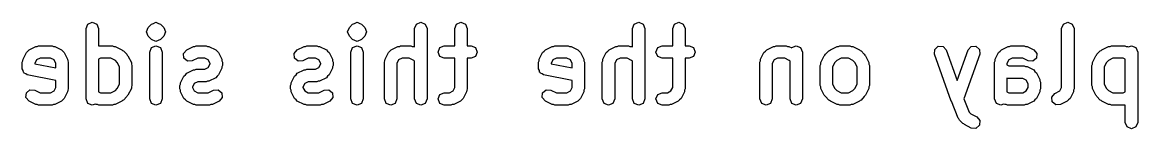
# Model space of a CAD drawing. Extents: x 155.8 to 178.4, y -115.4 to -92.3.
# Drawn here: x 155.79 to 166.74, y -93.32 to -92.28 of the extents above; entities that cross this region are included whole.
import ezdxf

# ---------------------------------------------------------------- set-up
doc = ezdxf.new("R2010")
doc.units = 0
doc.layers.add('BLACK', color=7, linetype='CONTINUOUS')

msp = doc.modelspace()

# ---------------------------------------------------------------- linework, layer by layer
at = {"layer": 'BLACK', "linetype": 'CONTINUOUS'}
for p, q in [((156.416, -92.3418), (156.433, -92.2987)), ((156.416, -93.0327), (156.416, -92.3418)), ((156.433, -92.2987), (156.477, -92.2809)), ((156.477, -92.2809), (156.52, -92.2987)), ((156.52, -92.2987), (156.537, -92.3418)), ((156.537, -92.3418), (156.537, -92.5132)), ((157.008, -92.3747), (157.026, -92.3316)), ((157.026, -92.4178), (157.008, -92.3747)), ((157.026, -92.3316), (157.058, -92.2987)), ((157.058, -92.2987), (157.076, -92.2913)), ((157.058, -92.2987), (157.058, -92.2987)), ((157.058, -92.2987), (157.058, -92.2987)), ((157.076, -92.2913), (157.102, -92.2809)), ((157.102, -92.2809), (157.102, -92.2809)), ((157.102, -92.2809), (157.127, -92.2913)), ((157.127, -92.2913), (157.145, -92.2987)), ((157.145, -92.2987), (157.145, -92.2987)), ((157.145, -92.2987), (157.145, -92.2987)), ((157.145, -92.2987), (157.178, -92.3316)), ((157.178, -92.3316), (157.195, -92.3747)), ((157.195, -92.3747), (157.178, -92.4178)), ((158.982, -92.3747), (159, -92.3316)), ((159, -92.4178), (158.982, -92.3747)), ((159, -92.3316), (159.032, -92.2987)), ((159.032, -92.2987), (159.05, -92.2913)), ((159.032, -92.2987), (159.032, -92.2987)), ((159.032, -92.2987), (159.032, -92.2987)), ((159.05, -92.2913), (159.076, -92.2809)), ((159.076, -92.2809), (159.076, -92.2809)), ((159.076, -92.2809), (159.101, -92.2913)), ((159.101, -92.2913), (159.119, -92.2987)), ((159.119, -92.2987), (159.119, -92.2987)), ((159.119, -92.2987), (159.119, -92.2987)), ((159.119, -92.2987), (159.152, -92.3316)), ((159.152, -92.3316), (159.169, -92.3747)), ((159.169, -92.3747), (159.152, -92.4178)), ((159.64, -92.3418), (159.658, -92.2987)), ((159.64, -92.5228), (159.64, -92.3418)), ((159.658, -92.2987), (159.701, -92.2809)), ((159.701, -92.2809), (159.744, -92.2987)), ((159.744, -92.2987), (159.762, -92.3418)), ((159.762, -92.3418), (159.762, -93.0327)), ((160.034, -92.3418), (160.052, -92.2987)), ((160.034, -92.5112), (160.034, -92.3418)), ((160.052, -92.2987), (160.095, -92.2809)), ((160.095, -92.2809), (160.139, -92.2987)), ((160.139, -92.2987), (160.156, -92.3418)), ((160.156, -92.3418), (160.156, -92.5112)), ((161.778, -92.3418), (161.796, -92.2987)), ((161.778, -92.5228), (161.778, -92.3418)), ((161.796, -92.2987), (161.839, -92.2809)), ((161.839, -92.2809), (161.882, -92.2987)), ((161.882, -92.2987), (161.9, -92.3418)), ((161.9, -92.3418), (161.9, -93.0327)), ((162.173, -92.3418), (162.191, -92.2987)), ((162.173, -92.5112), (162.173, -92.3418)), ((162.191, -92.2987), (162.234, -92.2809)), ((162.234, -92.2809), (162.277, -92.2987)), ((162.277, -92.2987), (162.295, -92.3418)), ((162.295, -92.3418), (162.295, -92.5112)), ((165.989, -92.3418), (166.007, -92.2987)), ((165.989, -92.9196), (165.989, -92.3418)), ((166.007, -92.2987), (166.05, -92.2809)), ((166.05, -92.2809), (166.093, -92.2987)), ((166.093, -92.2987), (166.111, -92.3418)), ((166.111, -92.3418), (166.111, -92.934)), ((157.058, -92.4507), (157.026, -92.4178)), ((157.026, -92.4178), (157.026, -92.4178)), ((157.102, -92.4686), (157.058, -92.4507)), ((157.145, -92.4507), (157.102, -92.4686)), ((157.178, -92.4178), (157.145, -92.4507)), ((157.178, -92.4178), (157.178, -92.4178)), ((159.032, -92.4507), (159, -92.4178)), ((159, -92.4178), (159, -92.4178)), ((159.076, -92.4686), (159.032, -92.4507)), ((159.119, -92.4507), (159.076, -92.4686)), ((159.152, -92.4178), (159.119, -92.4507)), ((159.152, -92.4178), (159.152, -92.4178)), ((155.797, -92.6435), (155.83, -92.5778)), ((155.83, -92.5778), (155.844, -92.5651)), ((155.844, -92.5651), (155.857, -92.5505)), ((155.857, -92.5505), (155.923, -92.5176)), ((155.923, -92.5176), (155.937, -92.5166)), ((155.937, -92.5166), (155.95, -92.5112)), ((155.95, -92.5112), (156.082, -92.5112)), ((156.082, -92.5112), (156.095, -92.5166)), ((156.095, -92.5166), (156.109, -92.5176)), ((156.109, -92.5176), (156.175, -92.5505)), ((156.175, -92.5505), (156.187, -92.5651)), ((156.187, -92.5651), (156.202, -92.5777)), ((156.202, -92.5777), (156.235, -92.6435)), ((156.537, -92.5132), (156.542, -92.5112)), ((156.542, -92.5112), (156.674, -92.5112)), ((156.674, -92.5112), (156.687, -92.5166)), ((156.687, -92.5166), (156.701, -92.5176)), ((156.701, -92.5176), (156.767, -92.5505)), ((156.767, -92.5505), (156.774, -92.5581)), ((156.774, -92.5581), (156.783, -92.5619)), ((156.783, -92.5619), (156.816, -92.5948)), ((156.816, -92.5948), (156.82, -92.6041)), ((157.041, -92.5721), (157.058, -92.529)), ((157.041, -93.0327), (157.041, -92.5721)), ((157.058, -92.529), (157.102, -92.5112)), ((157.102, -92.5112), (157.145, -92.529)), ((157.145, -92.529), (157.163, -92.5721)), ((157.163, -92.5721), (157.163, -93.0327)), ((157.373, -92.5857), (157.403, -92.5505)), ((157.376, -92.6323), (157.373, -92.5857)), ((157.403, -92.5505), (157.469, -92.5176)), ((157.469, -92.5176), (157.483, -92.5166)), ((157.483, -92.5166), (157.496, -92.5112)), ((157.496, -92.5112), (157.595, -92.5112)), ((157.595, -92.5112), (157.608, -92.5166)), ((157.608, -92.5166), (157.622, -92.5176)), ((157.622, -92.5176), (157.688, -92.5505)), ((157.688, -92.5505), (157.701, -92.5651)), ((157.701, -92.5651), (157.715, -92.5778)), ((157.715, -92.5778), (157.748, -92.6435)), ((158.458, -92.5857), (158.489, -92.5505)), ((158.462, -92.6323), (158.458, -92.5857)), ((158.489, -92.5505), (158.555, -92.5176)), ((158.555, -92.5176), (158.569, -92.5166)), ((158.569, -92.5166), (158.582, -92.5112)), ((158.582, -92.5112), (158.681, -92.5112)), ((158.681, -92.5112), (158.694, -92.5166)), ((158.694, -92.5166), (158.708, -92.5176)), ((158.708, -92.5176), (158.774, -92.5505)), ((158.774, -92.5505), (158.786, -92.5651)), ((158.786, -92.5651), (158.801, -92.5778)), ((158.801, -92.5778), (158.834, -92.6435)), ((159.015, -92.5721), (159.032, -92.529)), ((159.015, -93.0327), (159.015, -92.5721)), ((159.032, -92.529), (159.076, -92.5112)), ((159.076, -92.5112), (159.119, -92.529)), ((159.119, -92.529), (159.136, -92.5721)), ((159.136, -92.5721), (159.136, -93.0327)), ((159.35, -92.6435), (159.383, -92.5778)), ((159.383, -92.5778), (159.397, -92.5651)), ((159.397, -92.5651), (159.41, -92.5505)), ((159.41, -92.5505), (159.476, -92.5176)), ((159.476, -92.5176), (159.49, -92.5166)), ((159.49, -92.5166), (159.503, -92.5112)), ((159.503, -92.5112), (159.602, -92.5112)), ((159.602, -92.5112), (159.615, -92.5166)), ((159.615, -92.5166), (159.629, -92.5176)), ((159.629, -92.5176), (159.64, -92.5228)), ((159.87, -92.5721), (159.888, -92.529)), ((159.888, -92.6152), (159.87, -92.5721)), ((159.888, -92.529), (159.931, -92.5112)), ((159.931, -92.5112), (160.034, -92.5112)), ((160.156, -92.5112), (160.194, -92.5112)), ((160.194, -92.5112), (160.237, -92.529)), ((160.237, -92.529), (160.255, -92.5721)), ((160.255, -92.5721), (160.237, -92.6152)), ((160.863, -92.6435), (160.896, -92.5778)), ((160.896, -92.5778), (160.911, -92.5651)), ((160.911, -92.5651), (160.924, -92.5505)), ((160.924, -92.5505), (160.989, -92.5176)), ((160.989, -92.5176), (161.003, -92.5166)), ((161.003, -92.5166), (161.017, -92.5112)), ((161.017, -92.5112), (161.148, -92.5112)), ((161.148, -92.5112), (161.161, -92.5166)), ((161.161, -92.5166), (161.175, -92.5176)), ((161.175, -92.5176), (161.241, -92.5505)), ((161.241, -92.5505), (161.254, -92.5651)), ((161.254, -92.5651), (161.268, -92.5778)), ((161.268, -92.5778), (161.301, -92.6435)), ((161.488, -92.6435), (161.521, -92.5778)), ((161.521, -92.5778), (161.536, -92.5651)), ((161.536, -92.5651), (161.549, -92.5505)), ((161.549, -92.5505), (161.614, -92.5176)), ((161.614, -92.5176), (161.629, -92.5166)), ((161.629, -92.5166), (161.642, -92.5112)), ((161.642, -92.5112), (161.74, -92.5112)), ((161.74, -92.5112), (161.753, -92.5166)), ((161.753, -92.5166), (161.768, -92.5176)), ((161.768, -92.5176), (161.778, -92.5228)), ((162.008, -92.5721), (162.026, -92.529)), ((162.026, -92.6152), (162.008, -92.5721)), ((162.026, -92.529), (162.069, -92.5112)), ((162.069, -92.5112), (162.173, -92.5112)), ((162.295, -92.5112), (162.333, -92.5112)), ((162.333, -92.5112), (162.376, -92.529)), ((162.376, -92.529), (162.393, -92.5721)), ((162.393, -92.5721), (162.376, -92.6152)), ((163.035, -92.6435), (163.068, -92.5778)), ((163.068, -92.5778), (163.082, -92.5651)), ((163.082, -92.5651), (163.095, -92.5505)), ((163.095, -92.5505), (163.161, -92.5176)), ((163.161, -92.5176), (163.175, -92.5166)), ((163.175, -92.5166), (163.188, -92.5112)), ((163.188, -92.5112), (163.287, -92.5112)), ((163.287, -92.5112), (163.3, -92.5166)), ((163.3, -92.5166), (163.314, -92.5176)), ((163.314, -92.5176), (163.341, -92.5313)), ((163.341, -92.5313), (163.342, -92.529)), ((163.342, -92.529), (163.385, -92.5112)), ((163.385, -92.5112), (163.428, -92.529)), ((163.428, -92.529), (163.446, -92.5721)), ((163.446, -92.5721), (163.446, -93.0327)), ((163.667, -92.6041), (163.671, -92.5948)), ((163.671, -92.5948), (163.704, -92.5619)), ((163.704, -92.5619), (163.713, -92.5581)), ((163.713, -92.5581), (163.72, -92.5505)), ((163.72, -92.5505), (163.786, -92.5176)), ((163.786, -92.5176), (163.8, -92.5166)), ((163.8, -92.5166), (163.813, -92.5112)), ((163.813, -92.5112), (163.912, -92.5112)), ((163.912, -92.5112), (163.925, -92.5166)), ((163.925, -92.5166), (163.939, -92.5176)), ((163.939, -92.5176), (164.005, -92.5505)), ((164.005, -92.5505), (164.011, -92.5581)), ((164.011, -92.5581), (164.021, -92.5619)), ((164.021, -92.5619), (164.053, -92.5948)), ((164.053, -92.5948), (164.057, -92.6041)), ((164.743, -92.5926), (164.745, -92.546)), ((164.907, -93.0532), (164.743, -92.5926)), ((164.745, -92.546), (164.779, -92.5147)), ((164.779, -92.5147), (164.826, -92.517)), ((164.826, -92.517), (164.857, -92.5516)), ((164.857, -92.5516), (164.964, -92.8515)), ((164.964, -92.8515), (165.072, -92.5516)), ((165.186, -92.5926), (165.03, -93.0315)), ((165.072, -92.5516), (165.103, -92.517)), ((165.103, -92.517), (165.149, -92.5147)), ((165.149, -92.5147), (165.184, -92.546)), ((165.184, -92.546), (165.186, -92.5926)), ((165.338, -92.6435), (165.371, -92.5778)), ((165.371, -92.5778), (165.385, -92.5651)), ((165.385, -92.5651), (165.398, -92.5505)), ((165.398, -92.5505), (165.464, -92.5176)), ((165.464, -92.5176), (165.478, -92.5166)), ((165.478, -92.5166), (165.491, -92.5112)), ((165.491, -92.5112), (165.622, -92.5112)), ((165.622, -92.5112), (165.636, -92.5166)), ((165.636, -92.5166), (165.65, -92.5176)), ((165.65, -92.5176), (165.716, -92.5505)), ((165.716, -92.5505), (165.746, -92.5857)), ((165.746, -92.5857), (165.743, -92.6323)), ((166.332, -92.6041), (166.336, -92.5948)), ((166.336, -92.5948), (166.369, -92.5619)), ((166.369, -92.5619), (166.378, -92.5581)), ((166.378, -92.5581), (166.385, -92.5505)), ((166.385, -92.5505), (166.451, -92.5176)), ((166.451, -92.5176), (166.465, -92.5166)), ((166.465, -92.5166), (166.478, -92.5112)), ((166.478, -92.5112), (166.609, -92.5112)), ((166.609, -92.5112), (166.623, -92.5166)), ((166.623, -92.5166), (166.637, -92.5176)), ((166.637, -92.5176), (166.647, -92.5228)), ((166.647, -92.5228), (166.675, -92.5112)), ((166.675, -92.5112), (166.718, -92.529)), ((166.718, -92.529), (166.736, -92.5721)), ((166.736, -92.5721), (166.736, -93.263)), ((155.79, -92.6708), (155.796, -92.6577)), ((155.79, -92.7366), (155.79, -92.6708)), ((155.796, -92.6577), (155.797, -92.6435)), ((155.93, -92.6504), (155.912, -92.6852)), ((155.912, -92.6852), (155.912, -92.6866)), ((155.912, -92.6866), (156.119, -92.728)), ((155.965, -92.6331), (155.93, -92.6504)), ((156.067, -92.6331), (155.965, -92.6331)), ((156.102, -92.6504), (156.067, -92.6331)), ((156.119, -92.6852), (156.102, -92.6504)), ((156.119, -92.728), (156.119, -92.6852)), ((156.235, -92.6435), (156.236, -92.6577)), ((156.236, -92.6577), (156.241, -92.6708)), ((156.241, -92.6708), (156.241, -92.934)), ((156.557, -92.6331), (156.537, -92.6427)), ((156.537, -92.6427), (156.537, -92.9621)), ((156.66, -92.6331), (156.557, -92.6331)), ((156.704, -92.6551), (156.66, -92.6331)), ((156.722, -92.674), (156.704, -92.6551)), ((156.745, -92.7181), (156.722, -92.674)), ((156.82, -92.6041), (156.827, -92.6106)), ((156.827, -92.6106), (156.86, -92.6764)), ((156.86, -92.6764), (156.861, -92.6906)), ((156.861, -92.6906), (156.866, -92.7037)), ((156.866, -92.7037), (156.866, -92.9011)), ((157.411, -92.6628), (157.376, -92.6323)), ((157.458, -92.6595), (157.411, -92.6628)), ((157.511, -92.6331), (157.458, -92.6595)), ((157.581, -92.6331), (157.511, -92.6331)), ((157.615, -92.6504), (157.581, -92.6331)), ((157.633, -92.6852), (157.615, -92.6504)), ((157.615, -92.7241), (157.633, -92.6893)), ((157.633, -92.6893), (157.633, -92.6852)), ((157.748, -92.6435), (157.749, -92.6577)), ((157.749, -92.6577), (157.755, -92.6708)), ((157.755, -92.7037), (157.749, -92.7168)), ((157.755, -92.6708), (157.755, -92.7037)), ((158.497, -92.6628), (158.462, -92.6323)), ((158.544, -92.6595), (158.497, -92.6628)), ((158.596, -92.6331), (158.544, -92.6595)), ((158.666, -92.6331), (158.596, -92.6331)), ((158.701, -92.6504), (158.666, -92.6331)), ((158.718, -92.6852), (158.701, -92.6504)), ((158.701, -92.7241), (158.718, -92.6893)), ((158.718, -92.6893), (158.718, -92.6852)), ((158.834, -92.6435), (158.835, -92.6577)), ((158.835, -92.6577), (158.84, -92.6708)), ((158.84, -92.7037), (158.835, -92.7168)), ((158.84, -92.6708), (158.84, -92.7037)), ((159.344, -92.6708), (159.349, -92.6577)), ((159.344, -93.0327), (159.344, -92.6708)), ((159.349, -92.6577), (159.35, -92.6435)), ((159.483, -92.6504), (159.465, -92.6852)), ((159.465, -92.6852), (159.465, -93.0327)), ((159.518, -92.6331), (159.483, -92.6504)), ((159.588, -92.6331), (159.518, -92.6331)), ((159.632, -92.6551), (159.588, -92.6331)), ((159.64, -92.6632), (159.632, -92.6551)), ((159.64, -93.0327), (159.64, -92.6632)), ((159.931, -92.6331), (159.888, -92.6152)), ((160.034, -92.6331), (159.931, -92.6331)), ((160.034, -92.9196), (160.034, -92.6331)), ((160.194, -92.6331), (160.156, -92.6331)), ((160.156, -92.6331), (160.156, -92.934)), ((160.237, -92.6152), (160.194, -92.6331)), ((160.857, -92.6708), (160.862, -92.6577)), ((160.857, -92.7366), (160.857, -92.6708)), ((160.862, -92.6577), (160.863, -92.6435)), ((160.996, -92.6504), (160.979, -92.6852)), ((160.979, -92.6852), (160.979, -92.6866)), ((160.979, -92.6866), (161.186, -92.728)), ((161.031, -92.6331), (160.996, -92.6504)), ((161.134, -92.6331), (161.031, -92.6331)), ((161.169, -92.6504), (161.134, -92.6331)), ((161.186, -92.6852), (161.169, -92.6504)), ((161.186, -92.728), (161.186, -92.6852)), ((161.301, -92.6435), (161.302, -92.6577)), ((161.302, -92.6577), (161.308, -92.6708)), ((161.308, -92.6708), (161.308, -92.934)), ((161.482, -92.6708), (161.487, -92.6577)), ((161.482, -93.0327), (161.482, -92.6708)), ((161.487, -92.6577), (161.488, -92.6435)), ((161.621, -92.6504), (161.604, -92.6852)), ((161.604, -92.6852), (161.604, -93.0327)), ((161.656, -92.6331), (161.621, -92.6504)), ((161.726, -92.6331), (161.656, -92.6331)), ((161.77, -92.6551), (161.726, -92.6331)), ((161.778, -92.6632), (161.77, -92.6551)), ((161.778, -93.0327), (161.778, -92.6632)), ((162.069, -92.6331), (162.026, -92.6152)), ((162.173, -92.6331), (162.069, -92.6331)), ((162.173, -92.9196), (162.173, -92.6331)), ((162.333, -92.6331), (162.295, -92.6331)), ((162.295, -92.6331), (162.295, -92.934)), ((162.376, -92.6152), (162.333, -92.6331)), ((163.028, -92.6708), (163.034, -92.6577)), ((163.028, -93.0327), (163.028, -92.6708)), ((163.034, -92.6577), (163.035, -92.6435)), ((163.168, -92.6504), (163.15, -92.6852)), ((163.15, -92.6852), (163.15, -93.0327)), ((163.202, -92.6331), (163.168, -92.6504)), ((163.272, -92.6331), (163.202, -92.6331)), ((163.316, -92.6551), (163.272, -92.6331)), ((163.324, -92.6632), (163.316, -92.6551)), ((163.324, -93.0327), (163.324, -92.6632)), ((163.62, -92.7037), (163.626, -92.6906)), ((163.62, -92.9011), (163.62, -92.7037)), ((163.626, -92.6906), (163.627, -92.6764)), ((163.627, -92.6764), (163.66, -92.6106)), ((163.66, -92.6106), (163.667, -92.6041)), ((163.764, -92.674), (163.742, -92.7181)), ((163.783, -92.6551), (163.764, -92.674)), ((163.827, -92.6331), (163.783, -92.6551)), ((163.897, -92.6331), (163.827, -92.6331)), ((163.941, -92.6551), (163.897, -92.6331)), ((163.96, -92.674), (163.941, -92.6551)), ((163.982, -92.7181), (163.96, -92.674)), ((164.057, -92.6041), (164.065, -92.6106)), ((164.065, -92.6106), (164.098, -92.6764)), ((164.098, -92.6764), (164.099, -92.6906)), ((164.099, -92.6906), (164.104, -92.7037)), ((164.104, -92.7037), (164.104, -92.9011)), ((165.331, -92.6708), (165.337, -92.6577)), ((165.331, -93.0327), (165.331, -92.6708)), ((165.337, -92.6577), (165.338, -92.6435)), ((165.47, -92.6504), (165.453, -92.6852)), ((165.453, -92.6852), (165.453, -92.6989)), ((165.453, -92.6989), (165.472, -92.7085)), ((165.505, -92.6331), (165.47, -92.6504)), ((165.472, -92.7085), (165.622, -92.7085)), ((165.608, -92.6331), (165.505, -92.6331)), ((165.661, -92.6595), (165.608, -92.6331)), ((165.622, -92.7085), (165.636, -92.714)), ((165.708, -92.6628), (165.661, -92.6595)), ((165.743, -92.6323), (165.708, -92.6628)), ((166.285, -92.7037), (166.291, -92.6906)), ((166.285, -92.9011), (166.285, -92.7037)), ((166.291, -92.6906), (166.292, -92.6764)), ((166.292, -92.6764), (166.325, -92.6106)), ((166.325, -92.6106), (166.332, -92.6041)), ((166.429, -92.674), (166.407, -92.7181)), ((166.448, -92.6551), (166.429, -92.674)), ((166.492, -92.6331), (166.448, -92.6551)), ((166.595, -92.6331), (166.492, -92.6331)), ((166.614, -92.6427), (166.595, -92.6331)), ((166.614, -92.9621), (166.614, -92.6427)), ((155.797, -92.753), (155.79, -92.7366)), ((155.801, -92.7704), (155.797, -92.753)), ((155.806, -92.7739), (155.801, -92.7704)), ((155.808, -92.7797), (155.806, -92.7739)), ((155.825, -92.7865), (155.808, -92.7797)), ((155.839, -92.7964), (155.825, -92.7865)), ((156.119, -92.8524), (155.839, -92.7964)), ((156.745, -92.8867), (156.745, -92.7181)), ((157.343, -92.8738), (157.376, -92.808)), ((157.376, -92.808), (157.391, -92.7954)), ((157.391, -92.7954), (157.403, -92.7808)), ((157.403, -92.7808), (157.469, -92.7479)), ((157.469, -92.7479), (157.483, -92.7469)), ((157.483, -92.7469), (157.496, -92.7414)), ((157.496, -92.7414), (157.581, -92.7414)), ((157.581, -92.7414), (157.615, -92.7241)), ((157.701, -92.8094), (157.688, -92.824)), ((157.715, -92.7968), (157.701, -92.8094)), ((157.748, -92.731), (157.715, -92.7968)), ((157.749, -92.7168), (157.748, -92.731)), ((158.429, -92.8738), (158.462, -92.808)), ((158.462, -92.808), (158.476, -92.7954)), ((158.476, -92.7954), (158.489, -92.7808)), ((158.489, -92.7808), (158.555, -92.7479)), ((158.555, -92.7479), (158.569, -92.7469)), ((158.569, -92.7469), (158.582, -92.7414)), ((158.582, -92.7414), (158.666, -92.7414)), ((158.666, -92.7414), (158.701, -92.7241)), ((158.786, -92.8094), (158.774, -92.824)), ((158.801, -92.7968), (158.786, -92.8094)), ((158.834, -92.731), (158.801, -92.7968)), ((158.835, -92.7168), (158.834, -92.731)), ((160.864, -92.753), (160.857, -92.7366)), ((160.867, -92.7704), (160.864, -92.753)), ((160.872, -92.7739), (160.867, -92.7704)), ((160.875, -92.7797), (160.872, -92.7739)), ((160.891, -92.7865), (160.875, -92.7797)), ((160.906, -92.7964), (160.891, -92.7865)), ((161.186, -92.8524), (160.906, -92.7964)), ((163.742, -92.7181), (163.742, -92.8867)), ((163.982, -92.8867), (163.982, -92.7181)), ((165.636, -92.714), (165.65, -92.715)), ((165.65, -92.715), (165.716, -92.7479)), ((165.716, -92.7479), (165.728, -92.7625)), ((165.728, -92.7625), (165.743, -92.7751)), ((165.743, -92.7751), (165.776, -92.8409)), ((166.407, -92.7181), (166.407, -92.8867)), ((156.102, -92.9544), (156.119, -92.9196)), ((156.119, -92.9196), (156.119, -92.8524)), ((156.704, -92.9497), (156.722, -92.9308)), ((156.722, -92.9308), (156.745, -92.8867)), ((156.86, -92.9284), (156.827, -92.9942)), ((156.861, -92.9142), (156.86, -92.9284)), ((156.866, -92.9011), (156.861, -92.9142)), ((157.337, -92.9011), (157.342, -92.888)), ((157.337, -92.934), (157.337, -92.9011)), ((157.342, -92.888), (157.343, -92.8738)), ((157.476, -92.8807), (157.459, -92.9155)), ((157.459, -92.9155), (157.459, -92.9196)), ((157.459, -92.9196), (157.476, -92.9544)), ((157.511, -92.8634), (157.476, -92.8807)), ((157.595, -92.8634), (157.511, -92.8634)), ((157.608, -92.8579), (157.595, -92.8634)), ((157.622, -92.8569), (157.608, -92.8579)), ((157.688, -92.824), (157.622, -92.8569)), ((158.422, -92.9011), (158.428, -92.888)), ((158.422, -92.934), (158.422, -92.9011)), ((158.428, -92.888), (158.429, -92.8738)), ((158.562, -92.8807), (158.544, -92.9155)), ((158.544, -92.9155), (158.544, -92.9196)), ((158.544, -92.9196), (158.562, -92.9544)), ((158.596, -92.8634), (158.562, -92.8807)), ((158.681, -92.8634), (158.596, -92.8634)), ((158.694, -92.8579), (158.681, -92.8634)), ((158.708, -92.8569), (158.694, -92.8579)), ((158.774, -92.824), (158.708, -92.8569)), ((160.017, -92.9544), (160.034, -92.9196)), ((161.169, -92.9544), (161.186, -92.9196)), ((161.186, -92.9196), (161.186, -92.8524)), ((162.156, -92.9544), (162.173, -92.9196)), ((163.626, -92.9142), (163.62, -92.9011)), ((163.627, -92.9284), (163.626, -92.9142)), ((163.66, -92.9942), (163.627, -92.9284)), ((163.742, -92.8867), (163.764, -92.9308)), ((163.764, -92.9308), (163.783, -92.9497)), ((163.941, -92.9497), (163.96, -92.9308)), ((163.96, -92.9308), (163.982, -92.8867)), ((164.098, -92.9284), (164.065, -92.9942)), ((164.099, -92.9142), (164.098, -92.9284)), ((164.104, -92.9011), (164.099, -92.9142)), ((165.458, -92.8305), (165.453, -92.8285)), ((165.453, -92.8285), (165.453, -92.9621)), ((165.608, -92.8305), (165.458, -92.8305)), ((165.643, -92.8478), (165.608, -92.8305)), ((165.66, -92.8826), (165.643, -92.8478)), ((165.643, -92.9544), (165.66, -92.9196)), ((165.66, -92.9196), (165.66, -92.8826)), ((165.776, -92.8409), (165.777, -92.8551)), ((165.777, -92.8551), (165.782, -92.8682)), ((165.782, -92.8682), (165.782, -92.934)), ((165.972, -92.9544), (165.989, -92.9196)), ((166.291, -92.9142), (166.285, -92.9011)), ((166.292, -92.9284), (166.291, -92.9142)), ((166.325, -92.9942), (166.292, -92.9284)), ((166.407, -92.8867), (166.429, -92.9308)), ((166.429, -92.9308), (166.448, -92.9497)), ((155.826, -93.0191), (155.83, -92.9725)), ((155.857, -93.0543), (155.826, -93.0191)), ((155.83, -92.9725), (155.865, -92.942)), ((155.865, -92.942), (155.912, -92.9453)), ((155.912, -92.9453), (155.965, -92.9717)), ((155.965, -92.9717), (156.067, -92.9717)), ((156.067, -92.9717), (156.102, -92.9544)), ((156.187, -93.0397), (156.175, -93.0543)), ((156.202, -93.0271), (156.187, -93.0397)), ((156.235, -92.9613), (156.202, -93.0271)), ((156.236, -92.9471), (156.235, -92.9613)), ((156.241, -92.934), (156.236, -92.9471)), ((156.433, -93.0758), (156.416, -93.0327)), ((156.537, -92.9621), (156.557, -92.9717)), ((156.557, -92.9717), (156.66, -92.9717)), ((156.66, -92.9717), (156.704, -92.9497)), ((156.816, -93.01), (156.783, -93.0429)), ((156.82, -93.0007), (156.816, -93.01)), ((156.827, -92.9942), (156.82, -93.0007)), ((157.058, -93.0758), (157.041, -93.0327)), ((157.163, -93.0327), (157.145, -93.0758)), ((157.342, -92.9471), (157.337, -92.934)), ((157.343, -92.9613), (157.342, -92.9471)), ((157.376, -93.0271), (157.343, -92.9613)), ((157.391, -93.0397), (157.376, -93.0271)), ((157.403, -93.0543), (157.391, -93.0397)), ((157.476, -92.9544), (157.511, -92.9717)), ((157.511, -92.9717), (157.614, -92.9717)), ((157.614, -92.9717), (157.667, -92.9453)), ((157.667, -92.9453), (157.713, -92.942)), ((157.713, -92.942), (157.748, -92.9725)), ((157.752, -93.0191), (157.721, -93.0543)), ((157.748, -92.9725), (157.752, -93.0191)), ((158.428, -92.9471), (158.422, -92.934)), ((158.429, -92.9613), (158.428, -92.9471)), ((158.462, -93.0271), (158.429, -92.9613)), ((158.476, -93.0397), (158.462, -93.0271)), ((158.489, -93.0543), (158.476, -93.0397)), ((158.562, -92.9544), (158.596, -92.9717)), ((158.596, -92.9717), (158.699, -92.9717)), ((158.699, -92.9717), (158.752, -92.9453)), ((158.752, -92.9453), (158.799, -92.942)), ((158.799, -92.942), (158.834, -92.9725)), ((158.837, -93.0191), (158.807, -93.0543)), ((158.834, -92.9725), (158.837, -93.0191)), ((159.032, -93.0758), (159.015, -93.0327)), ((159.136, -93.0327), (159.119, -93.0758)), ((159.361, -93.0758), (159.344, -93.0327)), ((159.465, -93.0327), (159.448, -93.0758)), ((159.658, -93.0758), (159.64, -93.0327)), ((159.762, -93.0327), (159.744, -93.0758)), ((159.87, -93.0327), (159.888, -92.9896)), ((159.888, -93.0758), (159.87, -93.0327)), ((159.888, -92.9896), (159.931, -92.9717)), ((159.931, -92.9717), (159.982, -92.9717)), ((159.982, -92.9717), (160.017, -92.9544)), ((160.102, -93.0397), (160.09, -93.0543)), ((160.117, -93.0271), (160.102, -93.0397)), ((160.15, -92.9613), (160.117, -93.0271)), ((160.151, -92.9471), (160.15, -92.9613)), ((160.156, -92.934), (160.151, -92.9471)), ((160.893, -93.0191), (160.896, -92.9725)), ((160.924, -93.0543), (160.893, -93.0191)), ((160.896, -92.9725), (160.931, -92.942)), ((160.931, -92.942), (160.978, -92.9453)), ((160.978, -92.9453), (161.031, -92.9717)), ((161.031, -92.9717), (161.134, -92.9717)), ((161.134, -92.9717), (161.169, -92.9544)), ((161.254, -93.0397), (161.241, -93.0543)), ((161.268, -93.0271), (161.254, -93.0397)), ((161.301, -92.9613), (161.268, -93.0271)), ((161.302, -92.9471), (161.301, -92.9613)), ((161.308, -92.934), (161.302, -92.9471)), ((161.5, -93.0758), (161.482, -93.0327)), ((161.604, -93.0327), (161.586, -93.0758)), ((161.796, -93.0758), (161.778, -93.0327)), ((161.9, -93.0327), (161.882, -93.0758)), ((162.008, -93.0327), (162.026, -92.9896)), ((162.026, -93.0758), (162.008, -93.0327)), ((162.026, -92.9896), (162.069, -92.9717)), ((162.069, -92.9717), (162.121, -92.9717)), ((162.121, -92.9717), (162.156, -92.9544)), ((162.241, -93.0397), (162.228, -93.0543)), ((162.255, -93.0271), (162.241, -93.0397)), ((162.288, -92.9613), (162.255, -93.0271)), ((162.289, -92.9471), (162.288, -92.9613)), ((162.295, -92.934), (162.289, -92.9471)), ((163.046, -93.0758), (163.028, -93.0327)), ((163.15, -93.0327), (163.132, -93.0758)), ((163.342, -93.0758), (163.324, -93.0327)), ((163.446, -93.0327), (163.428, -93.0758)), ((163.667, -93.0007), (163.66, -92.9942)), ((163.671, -93.01), (163.667, -93.0007)), ((163.704, -93.0429), (163.671, -93.01)), ((163.783, -92.9497), (163.827, -92.9717)), ((163.827, -92.9717), (163.897, -92.9717)), ((163.897, -92.9717), (163.941, -92.9497)), ((164.053, -93.01), (164.021, -93.0429)), ((164.057, -93.0007), (164.053, -93.01)), ((164.065, -92.9942), (164.057, -93.0007)), ((165.03, -93.0315), (165.082, -93.1629)), ((165.349, -93.0758), (165.331, -93.0327)), ((165.453, -92.9621), (165.472, -92.9717)), ((165.472, -92.9717), (165.608, -92.9717)), ((165.608, -92.9717), (165.643, -92.9544)), ((165.728, -93.0397), (165.716, -93.0543)), ((165.743, -93.0271), (165.728, -93.0397)), ((165.776, -92.9613), (165.743, -93.0271)), ((165.777, -92.9471), (165.776, -92.9613)), ((165.782, -92.934), (165.777, -92.9471)), ((165.894, -93.0134), (165.924, -92.9782)), ((165.897, -93.06), (165.894, -93.0134)), ((165.924, -92.9782), (165.972, -92.9544)), ((166.057, -93.0397), (166.044, -93.0543)), ((166.072, -93.0271), (166.057, -93.0397)), ((166.105, -92.9613), (166.072, -93.0271)), ((166.106, -92.9471), (166.105, -92.9613)), ((166.111, -92.934), (166.106, -92.9471)), ((166.332, -93.0007), (166.325, -92.9942)), ((166.336, -93.01), (166.332, -93.0007)), ((166.369, -93.0429), (166.336, -93.01)), ((166.448, -92.9497), (166.492, -92.9717)), ((166.492, -92.9717), (166.595, -92.9717)), ((166.595, -92.9717), (166.614, -92.9621)), ((155.923, -93.0872), (155.857, -93.0543)), ((155.937, -93.0882), (155.923, -93.0872)), ((155.95, -93.0937), (155.937, -93.0882)), ((156.082, -93.0937), (155.95, -93.0937)), ((156.095, -93.0882), (156.082, -93.0937)), ((156.109, -93.0872), (156.095, -93.0882)), ((156.175, -93.0543), (156.109, -93.0872)), ((156.477, -93.0937), (156.433, -93.0758)), ((156.505, -93.082), (156.477, -93.0937)), ((156.515, -93.0872), (156.505, -93.082)), ((156.529, -93.0882), (156.515, -93.0872)), ((156.542, -93.0937), (156.529, -93.0882)), ((156.674, -93.0937), (156.542, -93.0937)), ((156.687, -93.0882), (156.674, -93.0937)), ((156.701, -93.0872), (156.687, -93.0882)), ((156.767, -93.0543), (156.701, -93.0872)), ((156.774, -93.0467), (156.767, -93.0543)), ((156.783, -93.0429), (156.774, -93.0467)), ((157.102, -93.0937), (157.058, -93.0758)), ((157.145, -93.0758), (157.102, -93.0937)), ((157.469, -93.0872), (157.403, -93.0543)), ((157.483, -93.0882), (157.469, -93.0872)), ((157.496, -93.0937), (157.483, -93.0882)), ((157.628, -93.0937), (157.496, -93.0937)), ((157.641, -93.0882), (157.628, -93.0937)), ((157.655, -93.0872), (157.641, -93.0882)), ((157.721, -93.0543), (157.655, -93.0872)), ((158.555, -93.0872), (158.489, -93.0543)), ((158.569, -93.0882), (158.555, -93.0872)), ((158.582, -93.0937), (158.569, -93.0882)), ((158.714, -93.0937), (158.582, -93.0937)), ((158.727, -93.0882), (158.714, -93.0937)), ((158.741, -93.0872), (158.727, -93.0882)), ((158.807, -93.0543), (158.741, -93.0872)), ((159.076, -93.0937), (159.032, -93.0758)), ((159.119, -93.0758), (159.076, -93.0937)), ((159.405, -93.0937), (159.361, -93.0758)), ((159.448, -93.0758), (159.405, -93.0937)), ((159.701, -93.0937), (159.658, -93.0758)), ((159.744, -93.0758), (159.701, -93.0937)), ((159.931, -93.0937), (159.888, -93.0758)), ((159.997, -93.0937), (159.931, -93.0937)), ((160.01, -93.0882), (159.997, -93.0937)), ((160.024, -93.0872), (160.01, -93.0882)), ((160.09, -93.0543), (160.024, -93.0872)), ((160.989, -93.0872), (160.924, -93.0543)), ((161.003, -93.0882), (160.989, -93.0872)), ((161.017, -93.0937), (161.003, -93.0882)), ((161.148, -93.0937), (161.017, -93.0937)), ((161.161, -93.0882), (161.148, -93.0937)), ((161.175, -93.0872), (161.161, -93.0882)), ((161.241, -93.0543), (161.175, -93.0872)), ((161.543, -93.0937), (161.5, -93.0758)), ((161.586, -93.0758), (161.543, -93.0937)), ((161.839, -93.0937), (161.796, -93.0758)), ((161.882, -93.0758), (161.839, -93.0937)), ((162.069, -93.0937), (162.026, -93.0758)), ((162.135, -93.0937), (162.069, -93.0937)), ((162.148, -93.0882), (162.135, -93.0937)), ((162.162, -93.0872), (162.148, -93.0882)), ((162.228, -93.0543), (162.162, -93.0872)), ((163.089, -93.0937), (163.046, -93.0758)), ((163.132, -93.0758), (163.089, -93.0937)), ((163.385, -93.0937), (163.342, -93.0758)), ((163.428, -93.0758), (163.385, -93.0937)), ((163.713, -93.0467), (163.704, -93.0429)), ((163.72, -93.0543), (163.713, -93.0467)), ((163.786, -93.0872), (163.72, -93.0543)), ((163.8, -93.0882), (163.786, -93.0872)), ((163.813, -93.0937), (163.8, -93.0882)), ((163.912, -93.0937), (163.813, -93.0937)), ((163.925, -93.0882), (163.912, -93.0937)), ((163.939, -93.0872), (163.925, -93.0882)), ((164.005, -93.0543), (163.939, -93.0872)), ((164.011, -93.0467), (164.005, -93.0543)), ((164.021, -93.0429), (164.011, -93.0467)), ((164.908, -93.0541), (164.907, -93.0532)), ((164.908, -93.0553), (164.908, -93.0541)), ((164.974, -93.2198), (164.908, -93.0553)), ((165.392, -93.0937), (165.349, -93.0758)), ((165.42, -93.082), (165.392, -93.0937)), ((165.431, -93.0872), (165.42, -93.082)), ((165.445, -93.0882), (165.431, -93.0872)), ((165.458, -93.0937), (165.445, -93.0882)), ((165.622, -93.0937), (165.458, -93.0937)), ((165.636, -93.0882), (165.622, -93.0937)), ((165.65, -93.0872), (165.636, -93.0882)), ((165.716, -93.0543), (165.65, -93.0872)), ((165.932, -93.0905), (165.897, -93.06)), ((165.979, -93.0872), (165.932, -93.0905)), ((166.044, -93.0543), (165.979, -93.0872)), ((166.378, -93.0467), (166.369, -93.0429)), ((166.385, -93.0543), (166.378, -93.0467)), ((166.451, -93.0872), (166.385, -93.0543)), ((166.465, -93.0882), (166.451, -93.0872)), ((166.478, -93.0937), (166.465, -93.0882)), ((166.609, -93.0937), (166.478, -93.0937)), ((166.614, -93.0917), (166.609, -93.0937)), ((166.614, -93.263), (166.614, -93.0917)), ((164.982, -93.2288), (164.974, -93.2198)), ((164.987, -93.2403), (164.982, -93.2288)), ((165.02, -93.2732), (164.987, -93.2403)), ((165.082, -93.1629), (165.099, -93.18)), ((165.099, -93.18), (165.156, -93.2085)), ((165.156, -93.2085), (165.187, -93.2437)), ((165.187, -93.2437), (165.183, -93.2903)), ((165.029, -93.277), (165.02, -93.2732)), ((165.036, -93.2846), (165.029, -93.277)), ((165.102, -93.3175), (165.036, -93.2846)), ((165.148, -93.3208), (165.102, -93.3175)), ((165.183, -93.2903), (165.148, -93.3208)), ((166.632, -93.3061), (166.614, -93.263)), ((166.675, -93.324), (166.632, -93.3061)), ((166.718, -93.3061), (166.675, -93.324)), ((166.736, -93.263), (166.718, -93.3061))]:
    msp.add_line(p, q, dxfattribs=at)

doc.saveas('drawing.dxf')
